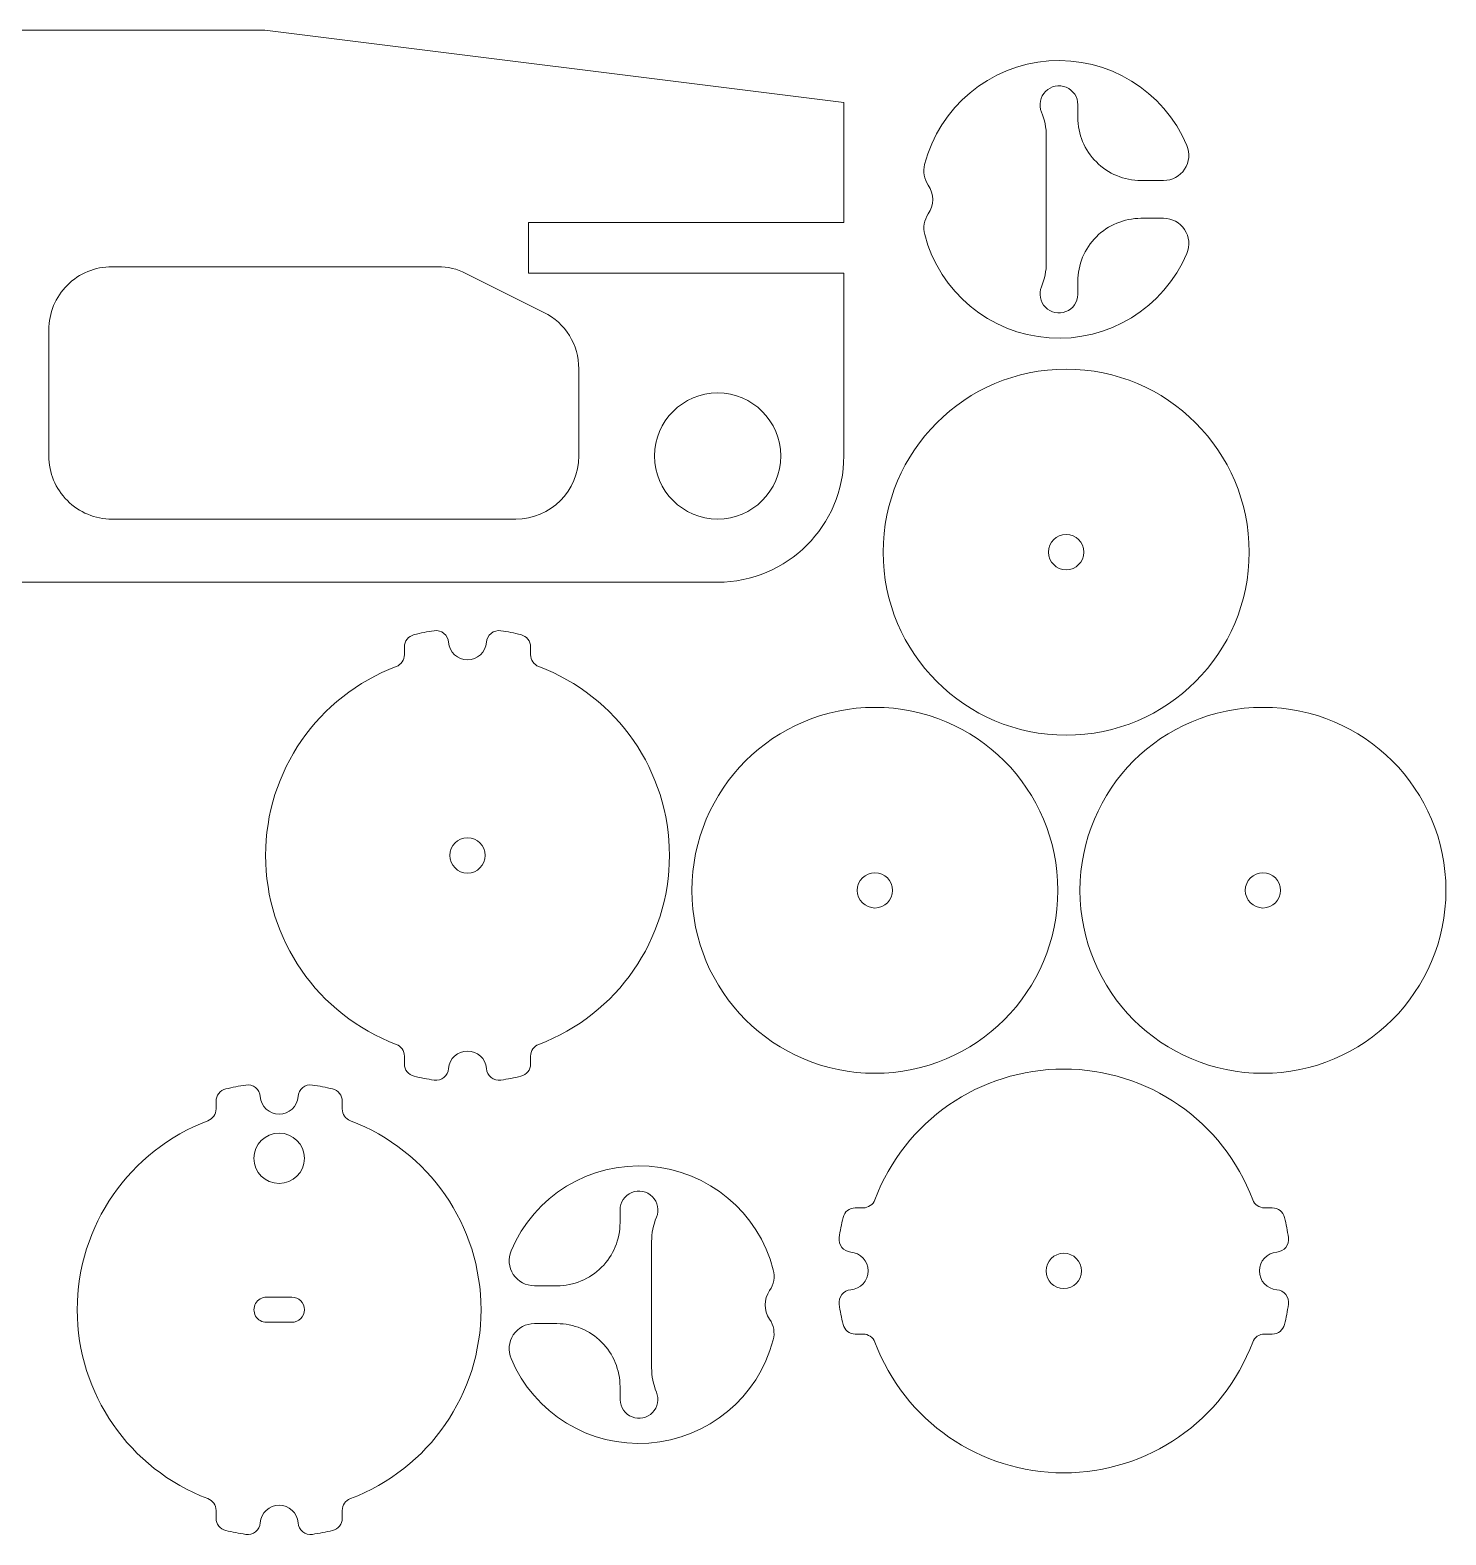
# Model space of a CAD drawing. Header units: millimetres. Extents: x -221 to 217, y -142 to 145.
# Drawn here: x 102.8 to 215, y -138.5 to -19.2 of the extents above; entities that cross this region are included whole.
import ezdxf

# ---------------------------------------------------------------- set-up
doc = ezdxf.new("R2010")
doc.units = ezdxf.units.MM
doc.header["$MEASUREMENT"] = 0
doc.layers.add('Camada 1', color=7, linetype='Continuous')

msp = doc.modelspace()

# ---------------------------------------------------------------- linework, layer by layer
at = {"layer": 'Camada 1', "color": 1, "lineweight": 9}
for points, knots in [([(167.2755, -52.9811), (167.2755, -52.9811), (167.2755, -38.4811), (167.2755, -38.4811), (167.2755, -38.4811), (167.2755, -38.4811), (142.2755, -38.4811), (142.2755, -38.4811), (142.2755, -38.4811), (142.2755, -38.4811), (142.2755, -34.4811), (142.2755, -34.4811), (142.2755, -34.4811), (142.2755, -34.4811), (167.2755, -34.4811), (167.2755, -34.4811), (167.2755, -34.4811), (167.2755, -34.4811), (167.2755, -24.9811), (167.2755, -24.9811), (167.2755, -24.9811), (167.2755, -24.9811), (121.3991, -19.2465), (121.3991, -19.2465), (121.3991, -19.2465), (121.3168, -19.2363), (121.234, -19.2311), (121.151, -19.2311), (121.151, -19.2311), (121.151, -19.2311), (99.2755, -19.2311), (99.2755, -19.2311), (99.2755, -19.2311), (99.2755, -19.2311), (99.2755, -22.9811), (99.2755, -22.9811), (99.2755, -22.9811), (99.2755, -22.9811), (95.2755, -22.9811), (95.2755, -22.9811), (95.2755, -22.9811), (95.2755, -22.9811), (95.2755, -32.9811), (95.2755, -32.9811), (95.2755, -32.9811), (95.2755, -32.9811), (99.2755, -32.9811), (99.2755, -32.9811), (99.2755, -32.9811), (99.2755, -32.9811), (99.2755, -47.9811), (99.2755, -47.9811), (99.2755, -47.9811), (99.2755, -47.9811), (95.2755, -47.9811), (95.2755, -47.9811), (95.2755, -47.9811), (95.2755, -47.9811), (95.2755, -57.9811), (95.2755, -57.9811), (95.2755, -57.9811), (95.2755, -57.9811), (99.2755, -57.9811), (99.2755, -57.9811), (99.2755, -57.9811), (99.2755, -57.9811), (99.2755, -62.9811), (99.2755, -62.9811), (99.2755, -62.9811), (99.2755, -62.9811), (157.2756, -62.9811), (157.2756, -62.9811), (157.2756, -62.9811), (162.7984, -62.9811), (167.2755, -58.5039), (167.2755, -52.9811)], [0, 0, 0, 0, 0.05, 0.05, 0.05, 0.05, 0.1, 0.1, 0.1, 0.1, 0.15, 0.15, 0.15, 0.15, 0.2, 0.2, 0.2, 0.2, 0.25, 0.25, 0.25, 0.25, 0.3, 0.3, 0.3, 0.3, 0.35, 0.35, 0.35, 0.35, 0.4, 0.4, 0.4, 0.4, 0.45, 0.45, 0.45, 0.45, 0.5, 0.5, 0.5, 0.5, 0.55, 0.55, 0.55, 0.55, 0.6, 0.6, 0.6, 0.6, 0.65, 0.65, 0.65, 0.65, 0.7, 0.7, 0.7, 0.7, 0.75, 0.75, 0.75, 0.75, 0.8, 0.8, 0.8, 0.8, 0.85, 0.85, 0.85, 0.85, 0.9, 0.9, 0.9, 0.9, 1, 1, 1, 1]), ([(183.3258, -27.6484), (183.3258, -26.9879), (183.1949, -26.334), (182.9408, -25.7244), (182.9408, -25.7244), (182.7072, -25.164), (182.8344, -24.5181), (183.263, -24.0881), (183.263, -24.0881), (183.6916, -23.6582), (184.3371, -23.529), (184.8982, -23.7609), (184.8982, -23.7609), (185.4592, -23.9928), (185.8252, -24.5401), (185.8252, -25.1472), (185.8252, -25.1472), (185.8252, -25.1472), (185.8252, -26.1472), (185.8252, -26.1472), (185.8252, -26.1472), (185.8252, -27.4733), (186.352, -28.745), (187.2896, -29.6827), (187.2896, -29.6827), (188.2273, -30.6204), (189.4991, -31.1472), (190.8252, -31.1472), (190.8252, -31.1472), (190.8252, -31.1472), (192.6172, -31.1472), (192.6172, -31.1472), (192.6172, -31.1472), (193.2876, -31.1472), (193.9133, -30.8114), (194.2839, -30.2527), (194.2839, -30.2527), (194.6544, -29.6941), (194.7205, -28.987), (194.4598, -28.3694), (194.4598, -28.3694), (192.6261, -24.0253), (188.2276, -21.3331), (183.5249, -21.6764), (183.5249, -21.6764), (178.8221, -22.0197), (174.8613, -25.3221), (173.6778, -29.8865), (173.6778, -29.8865), (173.5318, -30.4499), (173.6384, -31.0489), (173.9698, -31.5274), (173.9698, -31.5274), (174.4431, -32.2106), (174.4445, -33.1153), (173.9734, -33.8), (173.9734, -33.8), (173.6435, -34.2795), (173.5388, -34.8789), (173.6867, -35.4418), (173.6867, -35.4418), (174.883, -39.996), (178.8455, -43.2838), (183.5424, -43.6192), (183.5424, -43.6192), (188.2392, -43.9545), (192.6286, -41.263), (194.4598, -36.925), (194.4598, -36.925), (194.7205, -36.3074), (194.6544, -35.6003), (194.2839, -35.0416), (194.2839, -35.0416), (193.9134, -34.483), (193.2876, -34.1472), (192.6172, -34.1472), (192.6172, -34.1472), (192.6172, -34.1472), (190.8252, -34.1472), (190.8252, -34.1472), (190.8252, -34.1472), (189.4991, -34.1472), (188.2273, -34.674), (187.2896, -35.6116), (187.2896, -35.6116), (186.352, -36.5493), (185.8252, -37.8211), (185.8252, -39.1471), (185.8252, -39.1471), (185.8252, -39.1471), (185.8252, -40.1853), (185.8252, -40.1853), (185.8252, -40.1853), (185.8098, -40.7875), (185.4357, -41.3222), (184.8751, -41.5428), (184.8751, -41.5428), (184.3145, -41.7635), (183.6764, -41.6274), (183.2547, -41.1972), (183.2547, -41.1972), (182.8329, -40.767), (182.7094, -40.1263), (182.9412, -39.5702), (182.9412, -39.5702), (183.195, -38.9608), (183.3258, -38.3072), (183.3258, -37.6472), (183.3258, -37.6472), (183.3258, -37.6472), (183.3258, -27.6484), (183.3258, -27.6484)], [0, 0, 0, 0, 0.03448276, 0.03448276, 0.03448276, 0.03448276, 0.06896552, 0.06896552, 0.06896552, 0.06896552, 0.10344828, 0.10344828, 0.10344828, 0.10344828, 0.13793103, 0.13793103, 0.13793103, 0.13793103, 0.17241379, 0.17241379, 0.17241379, 0.17241379, 0.20689655, 0.20689655, 0.20689655, 0.20689655, 0.24137931, 0.24137931, 0.24137931, 0.24137931, 0.27586207, 0.27586207, 0.27586207, 0.27586207, 0.31034483, 0.31034483, 0.31034483, 0.31034483, 0.34482759, 0.34482759, 0.34482759, 0.34482759, 0.37931034, 0.37931034, 0.37931034, 0.37931034, 0.4137931, 0.4137931, 0.4137931, 0.4137931, 0.44827586, 0.44827586, 0.44827586, 0.44827586, 0.48275862, 0.48275862, 0.48275862, 0.48275862, 0.51724138, 0.51724138, 0.51724138, 0.51724138, 0.55172414, 0.55172414, 0.55172414, 0.55172414, 0.5862069, 0.5862069, 0.5862069, 0.5862069, 0.62068966, 0.62068966, 0.62068966, 0.62068966, 0.65517241, 0.65517241, 0.65517241, 0.65517241, 0.68965517, 0.68965517, 0.68965517, 0.68965517, 0.72413793, 0.72413793, 0.72413793, 0.72413793, 0.75862069, 0.75862069, 0.75862069, 0.75862069, 0.79310345, 0.79310345, 0.79310345, 0.79310345, 0.82758621, 0.82758621, 0.82758621, 0.82758621, 0.86206897, 0.86206897, 0.86206897, 0.86206897, 0.89655172, 0.89655172, 0.89655172, 0.89655172, 0.93103448, 0.93103448, 0.93103448, 0.93103448, 1, 1, 1, 1]), ([(146.2755, -52.9811), (146.2755, -52.9811), (146.2755, -46.0713), (146.2755, -46.0713), (146.2755, -46.0713), (146.2755, -44.1774), (145.2055, -42.4461), (143.5116, -41.5991), (143.5116, -41.5991), (143.5116, -41.5991), (137.3313, -38.509), (137.3313, -38.509), (137.3313, -38.509), (136.637, -38.1618), (135.8714, -37.9811), (135.0952, -37.9811), (135.0952, -37.9811), (135.0952, -37.9811), (109.2755, -37.9811), (109.2755, -37.9811), (109.2755, -37.9811), (107.9495, -37.9811), (106.6777, -38.5079), (105.74, -39.4456), (105.74, -39.4456), (104.8023, -40.3832), (104.2755, -41.655), (104.2755, -42.9811), (104.2755, -42.9811), (104.2755, -42.9811), (104.2755, -52.9811), (104.2755, -52.9811), (104.2755, -52.9811), (104.2755, -54.3072), (104.8023, -55.579), (105.74, -56.5166), (105.74, -56.5166), (106.6777, -57.4543), (107.9495, -57.9811), (109.2755, -57.9811), (109.2755, -57.9811), (109.2755, -57.9811), (141.2756, -57.9811), (141.2756, -57.9811), (141.2756, -57.9811), (144.037, -57.9811), (146.2755, -55.7425), (146.2755, -52.9811)], [0, 0, 0, 0, 0.07692308, 0.07692308, 0.07692308, 0.07692308, 0.15384615, 0.15384615, 0.15384615, 0.15384615, 0.23076923, 0.23076923, 0.23076923, 0.23076923, 0.30769231, 0.30769231, 0.30769231, 0.30769231, 0.38461538, 0.38461538, 0.38461538, 0.38461538, 0.46153846, 0.46153846, 0.46153846, 0.46153846, 0.53846154, 0.53846154, 0.53846154, 0.53846154, 0.61538462, 0.61538462, 0.61538462, 0.61538462, 0.69230769, 0.69230769, 0.69230769, 0.69230769, 0.76923077, 0.76923077, 0.76923077, 0.76923077, 0.84615385, 0.84615385, 0.84615385, 0.84615385, 1, 1, 1, 1]), ([(170.3985, -60.6017), (170.3985, -52.5936), (176.8904, -46.1017), (184.8985, -46.1017), (184.8985, -46.1017), (192.9065, -46.1017), (199.3984, -52.5935), (199.3984, -60.6016), (199.3984, -60.6016), (199.3984, -68.6098), (192.9066, -75.1016), (184.8986, -75.1017), (184.8986, -75.1017), (176.8905, -75.1017), (170.3986, -68.6099), (170.3985, -60.6018)], [0, 0, 0, 0, 0.2, 0.2, 0.2, 0.2, 0.4, 0.4, 0.4, 0.4, 0.6, 0.6, 0.6, 0.6, 1, 1, 1, 1]), ([(157.2755, -57.9811), (154.5141, -57.9811), (152.2755, -55.7425), (152.2755, -52.9811), (152.2755, -52.9811), (152.2755, -50.2197), (154.5141, -47.9811), (157.2755, -47.9811), (157.2755, -47.9811), (160.0369, -47.9811), (162.2755, -50.2197), (162.2755, -52.9811), (162.2755, -52.9811), (162.2755, -55.7425), (160.037, -57.9811), (157.2756, -57.9811)], [0, 0, 0, 0, 0.2, 0.2, 0.2, 0.2, 0.4, 0.4, 0.4, 0.4, 0.6, 0.6, 0.6, 0.6, 1, 1, 1, 1]), ([(183.4985, -60.6017), (183.4985, -59.8285), (184.1253, -59.2017), (184.8985, -59.2017), (184.8985, -59.2017), (185.6717, -59.2017), (186.2985, -59.8285), (186.2985, -60.6017), (186.2985, -60.6017), (186.2985, -61.3749), (185.6717, -62.0017), (184.8985, -62.0017), (184.8985, -62.0017), (184.1253, -62.0017), (183.4985, -61.3749), (183.4985, -60.6017)], [0, 0, 0, 0, 0.2, 0.2, 0.2, 0.2, 0.4, 0.4, 0.4, 0.4, 0.6, 0.6, 0.6, 0.6, 1, 1, 1, 1]), ([(131.8066, -69.6645), (125.5768, -72.0145), (121.4536, -77.9767), (121.4536, -84.6348), (121.4536, -84.6348), (121.4536, -91.293), (125.5769, -97.2552), (131.8066, -99.6051), (131.8066, -99.6051), (132.1959, -99.752), (132.4536, -100.1246), (132.4536, -100.5408), (132.4536, -100.5408), (132.4536, -100.5408), (132.4536, -101.1575), (132.4536, -101.1575), (132.4536, -101.1575), (132.4536, -101.6192), (132.7696, -102.0208), (133.2183, -102.1294), (133.2183, -102.1294), (133.7452, -102.257), (134.2775, -102.3607), (134.8137, -102.4402), (134.8137, -102.4402), (135.0887, -102.4809), (135.3683, -102.4054), (135.5853, -102.2317), (135.5853, -102.2317), (135.8023, -102.058), (135.9372, -101.8017), (135.9577, -101.5245), (135.9577, -101.5245), (136.0154, -100.741), (136.668, -100.1348), (137.4536, -100.1348), (137.4536, -100.1348), (138.2393, -100.1348), (138.8918, -100.741), (138.9496, -101.5245), (138.9496, -101.5245), (138.97, -101.8017), (139.1049, -102.058), (139.3219, -102.2317), (139.3219, -102.2317), (139.539, -102.4054), (139.8185, -102.4809), (140.0935, -102.4402), (140.0935, -102.4402), (140.6296, -102.3607), (141.162, -102.257), (141.6888, -102.1294), (141.6888, -102.1294), (142.1375, -102.0208), (142.4535, -101.6192), (142.4535, -101.1575), (142.4535, -101.1575), (142.4535, -101.1575), (142.4535, -100.5408), (142.4535, -100.5408), (142.4535, -100.5408), (142.4535, -100.1246), (142.7112, -99.752), (143.1006, -99.6051), (143.1006, -99.6051), (149.3302, -97.2552), (153.4535, -91.2929), (153.4535, -84.6348), (153.4535, -84.6348), (153.4535, -77.9767), (149.3302, -72.0144), (143.1006, -69.6645), (143.1006, -69.6645), (142.7112, -69.5176), (142.4535, -69.145), (142.4535, -68.7288), (142.4535, -68.7288), (142.4535, -68.7288), (142.4535, -68.1121), (142.4535, -68.1121), (142.4535, -68.1121), (142.4535, -67.6504), (142.1375, -67.2488), (141.6888, -67.1402), (141.6888, -67.1402), (141.162, -67.0126), (140.6296, -66.9089), (140.0935, -66.8294), (140.0935, -66.8294), (139.8185, -66.7887), (139.539, -66.8642), (139.3219, -67.0379), (139.3219, -67.0379), (139.1049, -67.2116), (138.97, -67.4679), (138.9496, -67.7451), (138.9496, -67.7451), (138.8918, -68.5286), (138.2393, -69.1348), (137.4536, -69.1348), (137.4536, -69.1348), (136.668, -69.1348), (136.0154, -68.5286), (135.9577, -67.7451), (135.9577, -67.7451), (135.9372, -67.4679), (135.8023, -67.2116), (135.5853, -67.0379), (135.5853, -67.0379), (135.3683, -66.8642), (135.0887, -66.7887), (134.8137, -66.8294), (134.8137, -66.8294), (134.2775, -66.9089), (133.7452, -67.0126), (133.2183, -67.1402), (133.2183, -67.1402), (132.7696, -67.2488), (132.4536, -67.6504), (132.4536, -68.1121), (132.4536, -68.1121), (132.4536, -68.1121), (132.4536, -68.7288), (132.4536, -68.7288), (132.4536, -68.7288), (132.4536, -69.145), (132.1959, -69.5176), (131.8066, -69.6645)], [0, 0, 0, 0, 0.03030303, 0.03030303, 0.03030303, 0.03030303, 0.06060606, 0.06060606, 0.06060606, 0.06060606, 0.09090909, 0.09090909, 0.09090909, 0.09090909, 0.12121212, 0.12121212, 0.12121212, 0.12121212, 0.15151515, 0.15151515, 0.15151515, 0.15151515, 0.18181818, 0.18181818, 0.18181818, 0.18181818, 0.21212121, 0.21212121, 0.21212121, 0.21212121, 0.24242424, 0.24242424, 0.24242424, 0.24242424, 0.27272727, 0.27272727, 0.27272727, 0.27272727, 0.3030303, 0.3030303, 0.3030303, 0.3030303, 0.33333333, 0.33333333, 0.33333333, 0.33333333, 0.36363636, 0.36363636, 0.36363636, 0.36363636, 0.39393939, 0.39393939, 0.39393939, 0.39393939, 0.42424242, 0.42424242, 0.42424242, 0.42424242, 0.45454545, 0.45454545, 0.45454545, 0.45454545, 0.48484848, 0.48484848, 0.48484848, 0.48484848, 0.51515152, 0.51515152, 0.51515152, 0.51515152, 0.54545455, 0.54545455, 0.54545455, 0.54545455, 0.57575758, 0.57575758, 0.57575758, 0.57575758, 0.60606061, 0.60606061, 0.60606061, 0.60606061, 0.63636364, 0.63636364, 0.63636364, 0.63636364, 0.66666667, 0.66666667, 0.66666667, 0.66666667, 0.6969697, 0.6969697, 0.6969697, 0.6969697, 0.72727273, 0.72727273, 0.72727273, 0.72727273, 0.75757576, 0.75757576, 0.75757576, 0.75757576, 0.78787879, 0.78787879, 0.78787879, 0.78787879, 0.81818182, 0.81818182, 0.81818182, 0.81818182, 0.84848485, 0.84848485, 0.84848485, 0.84848485, 0.87878788, 0.87878788, 0.87878788, 0.87878788, 0.90909091, 0.90909091, 0.90909091, 0.90909091, 0.93939394, 0.93939394, 0.93939394, 0.93939394, 1, 1, 1, 1]), ([(184.2404, -87.402), (184.2404, -79.3939), (177.7485, -72.902), (169.7404, -72.902), (169.7404, -72.902), (161.7324, -72.902), (155.2405, -79.3938), (155.2405, -87.4019), (155.2405, -87.4019), (155.2405, -95.4101), (161.7323, -101.9019), (169.7403, -101.902), (169.7403, -101.902), (177.7484, -101.902), (184.2403, -95.4102), (184.2404, -87.4021)], [0, 0, 0, 0, 0.2, 0.2, 0.2, 0.2, 0.4, 0.4, 0.4, 0.4, 0.6, 0.6, 0.6, 0.6, 1, 1, 1, 1]), ([(214.9933, -87.402), (214.9933, -79.3939), (208.5014, -72.902), (200.4933, -72.902), (200.4933, -72.902), (192.4853, -72.902), (185.9934, -79.3938), (185.9934, -87.4019), (185.9934, -87.4019), (185.9934, -95.4101), (192.4852, -101.9019), (200.4932, -101.902), (200.4932, -101.902), (208.5013, -101.902), (214.9932, -95.4102), (214.9933, -87.4021)], [0, 0, 0, 0, 0.2, 0.2, 0.2, 0.2, 0.4, 0.4, 0.4, 0.4, 0.6, 0.6, 0.6, 0.6, 1, 1, 1, 1]), ([(136.0536, -84.6348), (136.0536, -83.8616), (136.6804, -83.2348), (137.4536, -83.2348), (137.4536, -83.2348), (138.2268, -83.2348), (138.8536, -83.8616), (138.8536, -84.6348), (138.8536, -84.6348), (138.8536, -85.408), (138.2268, -86.0348), (137.4536, -86.0348), (137.4536, -86.0348), (136.6804, -86.0348), (136.0536, -85.408), (136.0536, -84.6348)], [0, 0, 0, 0, 0.2, 0.2, 0.2, 0.2, 0.4, 0.4, 0.4, 0.4, 0.6, 0.6, 0.6, 0.6, 1, 1, 1, 1]), ([(171.1404, -87.402), (171.1404, -86.6288), (170.5136, -86.002), (169.7404, -86.002), (169.7404, -86.002), (168.9672, -86.002), (168.3404, -86.6288), (168.3404, -87.402), (168.3404, -87.402), (168.3404, -88.1752), (168.9672, -88.802), (169.7404, -88.802), (169.7404, -88.802), (170.5136, -88.802), (171.1404, -88.1752), (171.1404, -87.402)], [0, 0, 0, 0, 0.2, 0.2, 0.2, 0.2, 0.4, 0.4, 0.4, 0.4, 0.6, 0.6, 0.6, 0.6, 1, 1, 1, 1]), ([(201.8933, -87.402), (201.8933, -86.6288), (201.2665, -86.002), (200.4933, -86.002), (200.4933, -86.002), (199.7201, -86.002), (199.0933, -86.6288), (199.0933, -87.402), (199.0933, -87.402), (199.0933, -88.1752), (199.7201, -88.802), (200.4933, -88.802), (200.4933, -88.802), (201.2665, -88.802), (201.8933, -88.1752), (201.8933, -87.402)], [0, 0, 0, 0, 0.2, 0.2, 0.2, 0.2, 0.4, 0.4, 0.4, 0.4, 0.6, 0.6, 0.6, 0.6, 1, 1, 1, 1]), ([(169.7405, -111.917), (172.0905, -105.6872), (178.0527, -101.564), (184.7108, -101.564), (184.7108, -101.564), (191.369, -101.564), (197.3312, -105.6873), (199.6811, -111.917), (199.6811, -111.917), (199.828, -112.3063), (200.2006, -112.564), (200.6168, -112.564), (200.6168, -112.564), (200.6168, -112.564), (201.2335, -112.564), (201.2335, -112.564), (201.2335, -112.564), (201.6952, -112.564), (202.0968, -112.88), (202.2054, -113.3287), (202.2054, -113.3287), (202.333, -113.8556), (202.4367, -114.3879), (202.5162, -114.9241), (202.5162, -114.9241), (202.5569, -115.1991), (202.4814, -115.4787), (202.3077, -115.6957), (202.3077, -115.6957), (202.134, -115.9127), (201.8777, -116.0476), (201.6005, -116.0681), (201.6005, -116.0681), (200.817, -116.1258), (200.2108, -116.7784), (200.2108, -117.564), (200.2108, -117.564), (200.2108, -118.3497), (200.817, -119.0022), (201.6005, -119.06), (201.6005, -119.06), (201.8777, -119.0804), (202.134, -119.2153), (202.3077, -119.4323), (202.3077, -119.4323), (202.4814, -119.6494), (202.5569, -119.9289), (202.5162, -120.2039), (202.5162, -120.2039), (202.4367, -120.74), (202.333, -121.2724), (202.2054, -121.7992), (202.2054, -121.7992), (202.0968, -122.2479), (201.6952, -122.5639), (201.2335, -122.5639), (201.2335, -122.5639), (201.2335, -122.5639), (200.6168, -122.5639), (200.6168, -122.5639), (200.6168, -122.5639), (200.2006, -122.5639), (199.828, -122.8216), (199.6811, -123.211), (199.6811, -123.211), (197.3312, -129.4406), (191.3689, -133.5639), (184.7108, -133.5639), (184.7108, -133.5639), (178.0527, -133.5639), (172.0904, -129.4406), (169.7405, -123.211), (169.7405, -123.211), (169.5936, -122.8216), (169.221, -122.5639), (168.8048, -122.5639), (168.8048, -122.5639), (168.8048, -122.5639), (168.1881, -122.5639), (168.1881, -122.5639), (168.1881, -122.5639), (167.7264, -122.5639), (167.3248, -122.2479), (167.2162, -121.7992), (167.2162, -121.7992), (167.0886, -121.2724), (166.9849, -120.74), (166.9054, -120.2039), (166.9054, -120.2039), (166.8647, -119.9289), (166.9402, -119.6494), (167.1139, -119.4323), (167.1139, -119.4323), (167.2876, -119.2153), (167.5439, -119.0804), (167.8211, -119.06), (167.8211, -119.06), (168.6046, -119.0022), (169.2108, -118.3497), (169.2108, -117.564), (169.2108, -117.564), (169.2108, -116.7784), (168.6046, -116.1258), (167.8211, -116.0681), (167.8211, -116.0681), (167.5439, -116.0476), (167.2876, -115.9127), (167.1139, -115.6957), (167.1139, -115.6957), (166.9402, -115.4787), (166.8647, -115.1991), (166.9054, -114.9241), (166.9054, -114.9241), (166.9849, -114.3879), (167.0886, -113.8556), (167.2162, -113.3287), (167.2162, -113.3287), (167.3248, -112.88), (167.7264, -112.564), (168.1881, -112.564), (168.1881, -112.564), (168.1881, -112.564), (168.8048, -112.564), (168.8048, -112.564), (168.8048, -112.564), (169.221, -112.564), (169.5936, -112.3063), (169.7405, -111.917)], [0, 0, 0, 0, 0.03030303, 0.03030303, 0.03030303, 0.03030303, 0.06060606, 0.06060606, 0.06060606, 0.06060606, 0.09090909, 0.09090909, 0.09090909, 0.09090909, 0.12121212, 0.12121212, 0.12121212, 0.12121212, 0.15151515, 0.15151515, 0.15151515, 0.15151515, 0.18181818, 0.18181818, 0.18181818, 0.18181818, 0.21212121, 0.21212121, 0.21212121, 0.21212121, 0.24242424, 0.24242424, 0.24242424, 0.24242424, 0.27272727, 0.27272727, 0.27272727, 0.27272727, 0.3030303, 0.3030303, 0.3030303, 0.3030303, 0.33333333, 0.33333333, 0.33333333, 0.33333333, 0.36363636, 0.36363636, 0.36363636, 0.36363636, 0.39393939, 0.39393939, 0.39393939, 0.39393939, 0.42424242, 0.42424242, 0.42424242, 0.42424242, 0.45454545, 0.45454545, 0.45454545, 0.45454545, 0.48484848, 0.48484848, 0.48484848, 0.48484848, 0.51515152, 0.51515152, 0.51515152, 0.51515152, 0.54545455, 0.54545455, 0.54545455, 0.54545455, 0.57575758, 0.57575758, 0.57575758, 0.57575758, 0.60606061, 0.60606061, 0.60606061, 0.60606061, 0.63636364, 0.63636364, 0.63636364, 0.63636364, 0.66666667, 0.66666667, 0.66666667, 0.66666667, 0.6969697, 0.6969697, 0.6969697, 0.6969697, 0.72727273, 0.72727273, 0.72727273, 0.72727273, 0.75757576, 0.75757576, 0.75757576, 0.75757576, 0.78787879, 0.78787879, 0.78787879, 0.78787879, 0.81818182, 0.81818182, 0.81818182, 0.81818182, 0.84848485, 0.84848485, 0.84848485, 0.84848485, 0.87878788, 0.87878788, 0.87878788, 0.87878788, 0.90909091, 0.90909091, 0.90909091, 0.90909091, 0.93939394, 0.93939394, 0.93939394, 0.93939394, 1, 1, 1, 1]), ([(128.1735, -105.6639), (134.4032, -108.0139), (138.5264, -113.9761), (138.5264, -120.6343), (138.5264, -120.6343), (138.5264, -127.2924), (134.4031, -133.2546), (128.1735, -135.6046), (128.1735, -135.6046), (127.7841, -135.7514), (127.5264, -136.1241), (127.5264, -136.5402), (127.5264, -136.5402), (127.5264, -136.5402), (127.5264, -137.1569), (127.5264, -137.1569), (127.5264, -137.1569), (127.5264, -137.6186), (127.2104, -138.0202), (126.7617, -138.1289), (126.7617, -138.1289), (126.2349, -138.2564), (125.7025, -138.3601), (125.1663, -138.4396), (125.1663, -138.4396), (124.8913, -138.4804), (124.6118, -138.4048), (124.3948, -138.2311), (124.3948, -138.2311), (124.1777, -138.0574), (124.0428, -137.8012), (124.0224, -137.5239), (124.0224, -137.5239), (123.9646, -136.7404), (123.3121, -136.1342), (122.5264, -136.1342), (122.5264, -136.1342), (121.7408, -136.1342), (121.0883, -136.7404), (121.0305, -137.5239), (121.0305, -137.5239), (121.01, -137.8012), (120.8751, -138.0574), (120.6581, -138.2311), (120.6581, -138.2311), (120.4411, -138.4048), (120.1615, -138.4804), (119.8865, -138.4396), (119.8865, -138.4396), (119.3503, -138.3601), (118.818, -138.2564), (118.2911, -138.1289), (118.2911, -138.1289), (117.8424, -138.0202), (117.5264, -137.6186), (117.5264, -137.1569), (117.5264, -137.1569), (117.5264, -137.1569), (117.5264, -136.5402), (117.5264, -136.5402), (117.5264, -136.5402), (117.5264, -136.1241), (117.2687, -135.7514), (116.8794, -135.6046), (116.8794, -135.6046), (110.6497, -133.2546), (106.5264, -127.2924), (106.5264, -120.6342), (106.5264, -120.6342), (106.5264, -113.9761), (110.6497, -108.0138), (116.8794, -105.6639), (116.8794, -105.6639), (117.2687, -105.517), (117.5264, -105.1444), (117.5264, -104.7283), (117.5264, -104.7283), (117.5264, -104.7283), (117.5264, -104.1115), (117.5264, -104.1115), (117.5264, -104.1115), (117.5264, -103.6499), (117.8424, -103.2482), (118.2911, -103.1396), (118.2911, -103.1396), (118.818, -103.012), (119.3503, -102.9084), (119.8865, -102.8289), (119.8865, -102.8289), (120.1615, -102.7881), (120.4411, -102.8636), (120.6581, -103.0373), (120.6581, -103.0373), (120.8751, -103.2111), (121.01, -103.4673), (121.0305, -103.7445), (121.0305, -103.7445), (121.0883, -104.528), (121.7408, -105.1342), (122.5264, -105.1342), (122.5264, -105.1342), (123.3121, -105.1342), (123.9646, -104.528), (124.0224, -103.7445), (124.0224, -103.7445), (124.0428, -103.4673), (124.1777, -103.2111), (124.3948, -103.0373), (124.3948, -103.0373), (124.6118, -102.8636), (124.8913, -102.7881), (125.1663, -102.8289), (125.1663, -102.8289), (125.7025, -102.9084), (126.2349, -103.012), (126.7617, -103.1396), (126.7617, -103.1396), (127.2104, -103.2482), (127.5264, -103.6499), (127.5264, -104.1115), (127.5264, -104.1115), (127.5264, -104.1115), (127.5264, -104.7282), (127.5264, -104.7282), (127.5264, -104.7282), (127.5264, -105.1444), (127.7841, -105.517), (128.1735, -105.6639)], [0, 0, 0, 0, 0.03030303, 0.03030303, 0.03030303, 0.03030303, 0.06060606, 0.06060606, 0.06060606, 0.06060606, 0.09090909, 0.09090909, 0.09090909, 0.09090909, 0.12121212, 0.12121212, 0.12121212, 0.12121212, 0.15151515, 0.15151515, 0.15151515, 0.15151515, 0.18181818, 0.18181818, 0.18181818, 0.18181818, 0.21212121, 0.21212121, 0.21212121, 0.21212121, 0.24242424, 0.24242424, 0.24242424, 0.24242424, 0.27272727, 0.27272727, 0.27272727, 0.27272727, 0.3030303, 0.3030303, 0.3030303, 0.3030303, 0.33333333, 0.33333333, 0.33333333, 0.33333333, 0.36363636, 0.36363636, 0.36363636, 0.36363636, 0.39393939, 0.39393939, 0.39393939, 0.39393939, 0.42424242, 0.42424242, 0.42424242, 0.42424242, 0.45454545, 0.45454545, 0.45454545, 0.45454545, 0.48484848, 0.48484848, 0.48484848, 0.48484848, 0.51515152, 0.51515152, 0.51515152, 0.51515152, 0.54545455, 0.54545455, 0.54545455, 0.54545455, 0.57575758, 0.57575758, 0.57575758, 0.57575758, 0.60606061, 0.60606061, 0.60606061, 0.60606061, 0.63636364, 0.63636364, 0.63636364, 0.63636364, 0.66666667, 0.66666667, 0.66666667, 0.66666667, 0.6969697, 0.6969697, 0.6969697, 0.6969697, 0.72727273, 0.72727273, 0.72727273, 0.72727273, 0.75757576, 0.75757576, 0.75757576, 0.75757576, 0.78787879, 0.78787879, 0.78787879, 0.78787879, 0.81818182, 0.81818182, 0.81818182, 0.81818182, 0.84848485, 0.84848485, 0.84848485, 0.84848485, 0.87878788, 0.87878788, 0.87878788, 0.87878788, 0.90909091, 0.90909091, 0.90909091, 0.90909091, 0.93939394, 0.93939394, 0.93939394, 0.93939394, 1, 1, 1, 1]), ([(124.5264, -108.6342), (124.5264, -107.5297), (123.631, -106.6342), (122.5264, -106.6342), (122.5264, -106.6342), (121.4219, -106.6342), (120.5264, -107.5296), (120.5264, -108.6342), (120.5264, -108.6342), (120.5264, -109.7388), (121.4218, -110.6342), (122.5264, -110.6342), (122.5264, -110.6342), (123.631, -110.6342), (124.5264, -109.7388), (124.5264, -108.6342)], [0, 0, 0, 0, 0.2, 0.2, 0.2, 0.2, 0.4, 0.4, 0.4, 0.4, 0.6, 0.6, 0.6, 0.6, 1, 1, 1, 1]), ([(152.0427, -115.2377), (152.0427, -114.5772), (152.1736, -113.9233), (152.4277, -113.3137), (152.4277, -113.3137), (152.6613, -112.7533), (152.5341, -112.1074), (152.1055, -111.6774), (152.1055, -111.6774), (151.6769, -111.2475), (151.0314, -111.1183), (150.4703, -111.3502), (150.4703, -111.3502), (149.9093, -111.5821), (149.5433, -112.1294), (149.5433, -112.7365), (149.5433, -112.7365), (149.5433, -112.7365), (149.5433, -113.7365), (149.5433, -113.7365), (149.5433, -113.7365), (149.5433, -115.0626), (149.0165, -116.3343), (148.0789, -117.272), (148.0789, -117.272), (147.1412, -118.2097), (145.8694, -118.7365), (144.5433, -118.7365), (144.5433, -118.7365), (144.5433, -118.7365), (142.7513, -118.7365), (142.7513, -118.7365), (142.7513, -118.7365), (142.0809, -118.7365), (141.4552, -118.4007), (141.0846, -117.842), (141.0846, -117.842), (140.7141, -117.2834), (140.648, -116.5763), (140.9087, -115.9587), (140.9087, -115.9587), (142.7424, -111.6146), (147.1409, -108.9224), (151.8436, -109.2657), (151.8436, -109.2657), (156.5464, -109.609), (160.5072, -112.9114), (161.6907, -117.4758), (161.6907, -117.4758), (161.8367, -118.0392), (161.7301, -118.6382), (161.3987, -119.1167), (161.3987, -119.1167), (160.9254, -119.7999), (160.924, -120.7046), (161.3951, -121.3893), (161.3951, -121.3893), (161.725, -121.8688), (161.8297, -122.4682), (161.6818, -123.0311), (161.6818, -123.0311), (160.4855, -127.5853), (156.523, -130.8731), (151.8261, -131.2085), (151.8261, -131.2085), (147.1293, -131.5438), (142.7399, -128.8523), (140.9087, -124.5143), (140.9087, -124.5143), (140.648, -123.8967), (140.7141, -123.1896), (141.0846, -122.6309), (141.0846, -122.6309), (141.4551, -122.0723), (142.0809, -121.7365), (142.7513, -121.7365), (142.7513, -121.7365), (142.7513, -121.7365), (144.5433, -121.7365), (144.5433, -121.7365), (144.5433, -121.7365), (145.8694, -121.7365), (147.1412, -122.2633), (148.0789, -123.2009), (148.0789, -123.2009), (149.0165, -124.1386), (149.5433, -125.4104), (149.5433, -126.7364), (149.5433, -126.7364), (149.5433, -126.7364), (149.5433, -127.7746), (149.5433, -127.7746), (149.5433, -127.7746), (149.5587, -128.3768), (149.9328, -128.9115), (150.4934, -129.1321), (150.4934, -129.1321), (151.054, -129.3528), (151.6921, -129.2167), (152.1138, -128.7865), (152.1138, -128.7865), (152.5356, -128.3563), (152.6591, -127.7156), (152.4273, -127.1595), (152.4273, -127.1595), (152.1735, -126.5501), (152.0427, -125.8965), (152.0427, -125.2365), (152.0427, -125.2365), (152.0427, -125.2365), (152.0427, -115.2377), (152.0427, -115.2377)], [0, 0, 0, 0, 0.03448276, 0.03448276, 0.03448276, 0.03448276, 0.06896552, 0.06896552, 0.06896552, 0.06896552, 0.10344828, 0.10344828, 0.10344828, 0.10344828, 0.13793103, 0.13793103, 0.13793103, 0.13793103, 0.17241379, 0.17241379, 0.17241379, 0.17241379, 0.20689655, 0.20689655, 0.20689655, 0.20689655, 0.24137931, 0.24137931, 0.24137931, 0.24137931, 0.27586207, 0.27586207, 0.27586207, 0.27586207, 0.31034483, 0.31034483, 0.31034483, 0.31034483, 0.34482759, 0.34482759, 0.34482759, 0.34482759, 0.37931034, 0.37931034, 0.37931034, 0.37931034, 0.4137931, 0.4137931, 0.4137931, 0.4137931, 0.44827586, 0.44827586, 0.44827586, 0.44827586, 0.48275862, 0.48275862, 0.48275862, 0.48275862, 0.51724138, 0.51724138, 0.51724138, 0.51724138, 0.55172414, 0.55172414, 0.55172414, 0.55172414, 0.5862069, 0.5862069, 0.5862069, 0.5862069, 0.62068966, 0.62068966, 0.62068966, 0.62068966, 0.65517241, 0.65517241, 0.65517241, 0.65517241, 0.68965517, 0.68965517, 0.68965517, 0.68965517, 0.72413793, 0.72413793, 0.72413793, 0.72413793, 0.75862069, 0.75862069, 0.75862069, 0.75862069, 0.79310345, 0.79310345, 0.79310345, 0.79310345, 0.82758621, 0.82758621, 0.82758621, 0.82758621, 0.86206897, 0.86206897, 0.86206897, 0.86206897, 0.89655172, 0.89655172, 0.89655172, 0.89655172, 0.93103448, 0.93103448, 0.93103448, 0.93103448, 1, 1, 1, 1]), ([(184.7108, -116.164), (183.9376, -116.164), (183.3108, -116.7908), (183.3108, -117.564), (183.3108, -117.564), (183.3108, -118.3372), (183.9376, -118.964), (184.7108, -118.964), (184.7108, -118.964), (185.484, -118.964), (186.1108, -118.3372), (186.1108, -117.564), (186.1108, -117.564), (186.1108, -116.7908), (185.484, -116.164), (184.7108, -116.164)], [0, 0, 0, 0, 0.2, 0.2, 0.2, 0.2, 0.4, 0.4, 0.4, 0.4, 0.6, 0.6, 0.6, 0.6, 1, 1, 1, 1]), ([(121.5264, -121.6342), (121.1692, -121.6342), (120.839, -121.4436), (120.6604, -121.1342), (120.6604, -121.1342), (120.4818, -120.8248), (120.4818, -120.4436), (120.6604, -120.1342), (120.6604, -120.1342), (120.839, -119.8248), (121.1692, -119.6342), (121.5264, -119.6342), (121.5264, -119.6342), (121.5264, -119.6342), (123.5264, -119.6342), (123.5264, -119.6342), (123.5264, -119.6342), (124.0787, -119.6342), (124.5264, -120.0819), (124.5264, -120.6342), (124.5264, -120.6342), (124.5264, -121.1865), (124.0787, -121.6342), (123.5264, -121.6342), (123.5264, -121.6342), (123.5264, -121.6342), (121.5264, -121.6342), (121.5264, -121.6342)], [0, 0, 0, 0, 0.125, 0.125, 0.125, 0.125, 0.25, 0.25, 0.25, 0.25, 0.375, 0.375, 0.375, 0.375, 0.5, 0.5, 0.5, 0.5, 0.625, 0.625, 0.625, 0.625, 0.75, 0.75, 0.75, 0.75, 1, 1, 1, 1])]:
    msp.add_open_spline(points, degree=3, knots=knots, dxfattribs=at)

doc.saveas('drawing.dxf')
